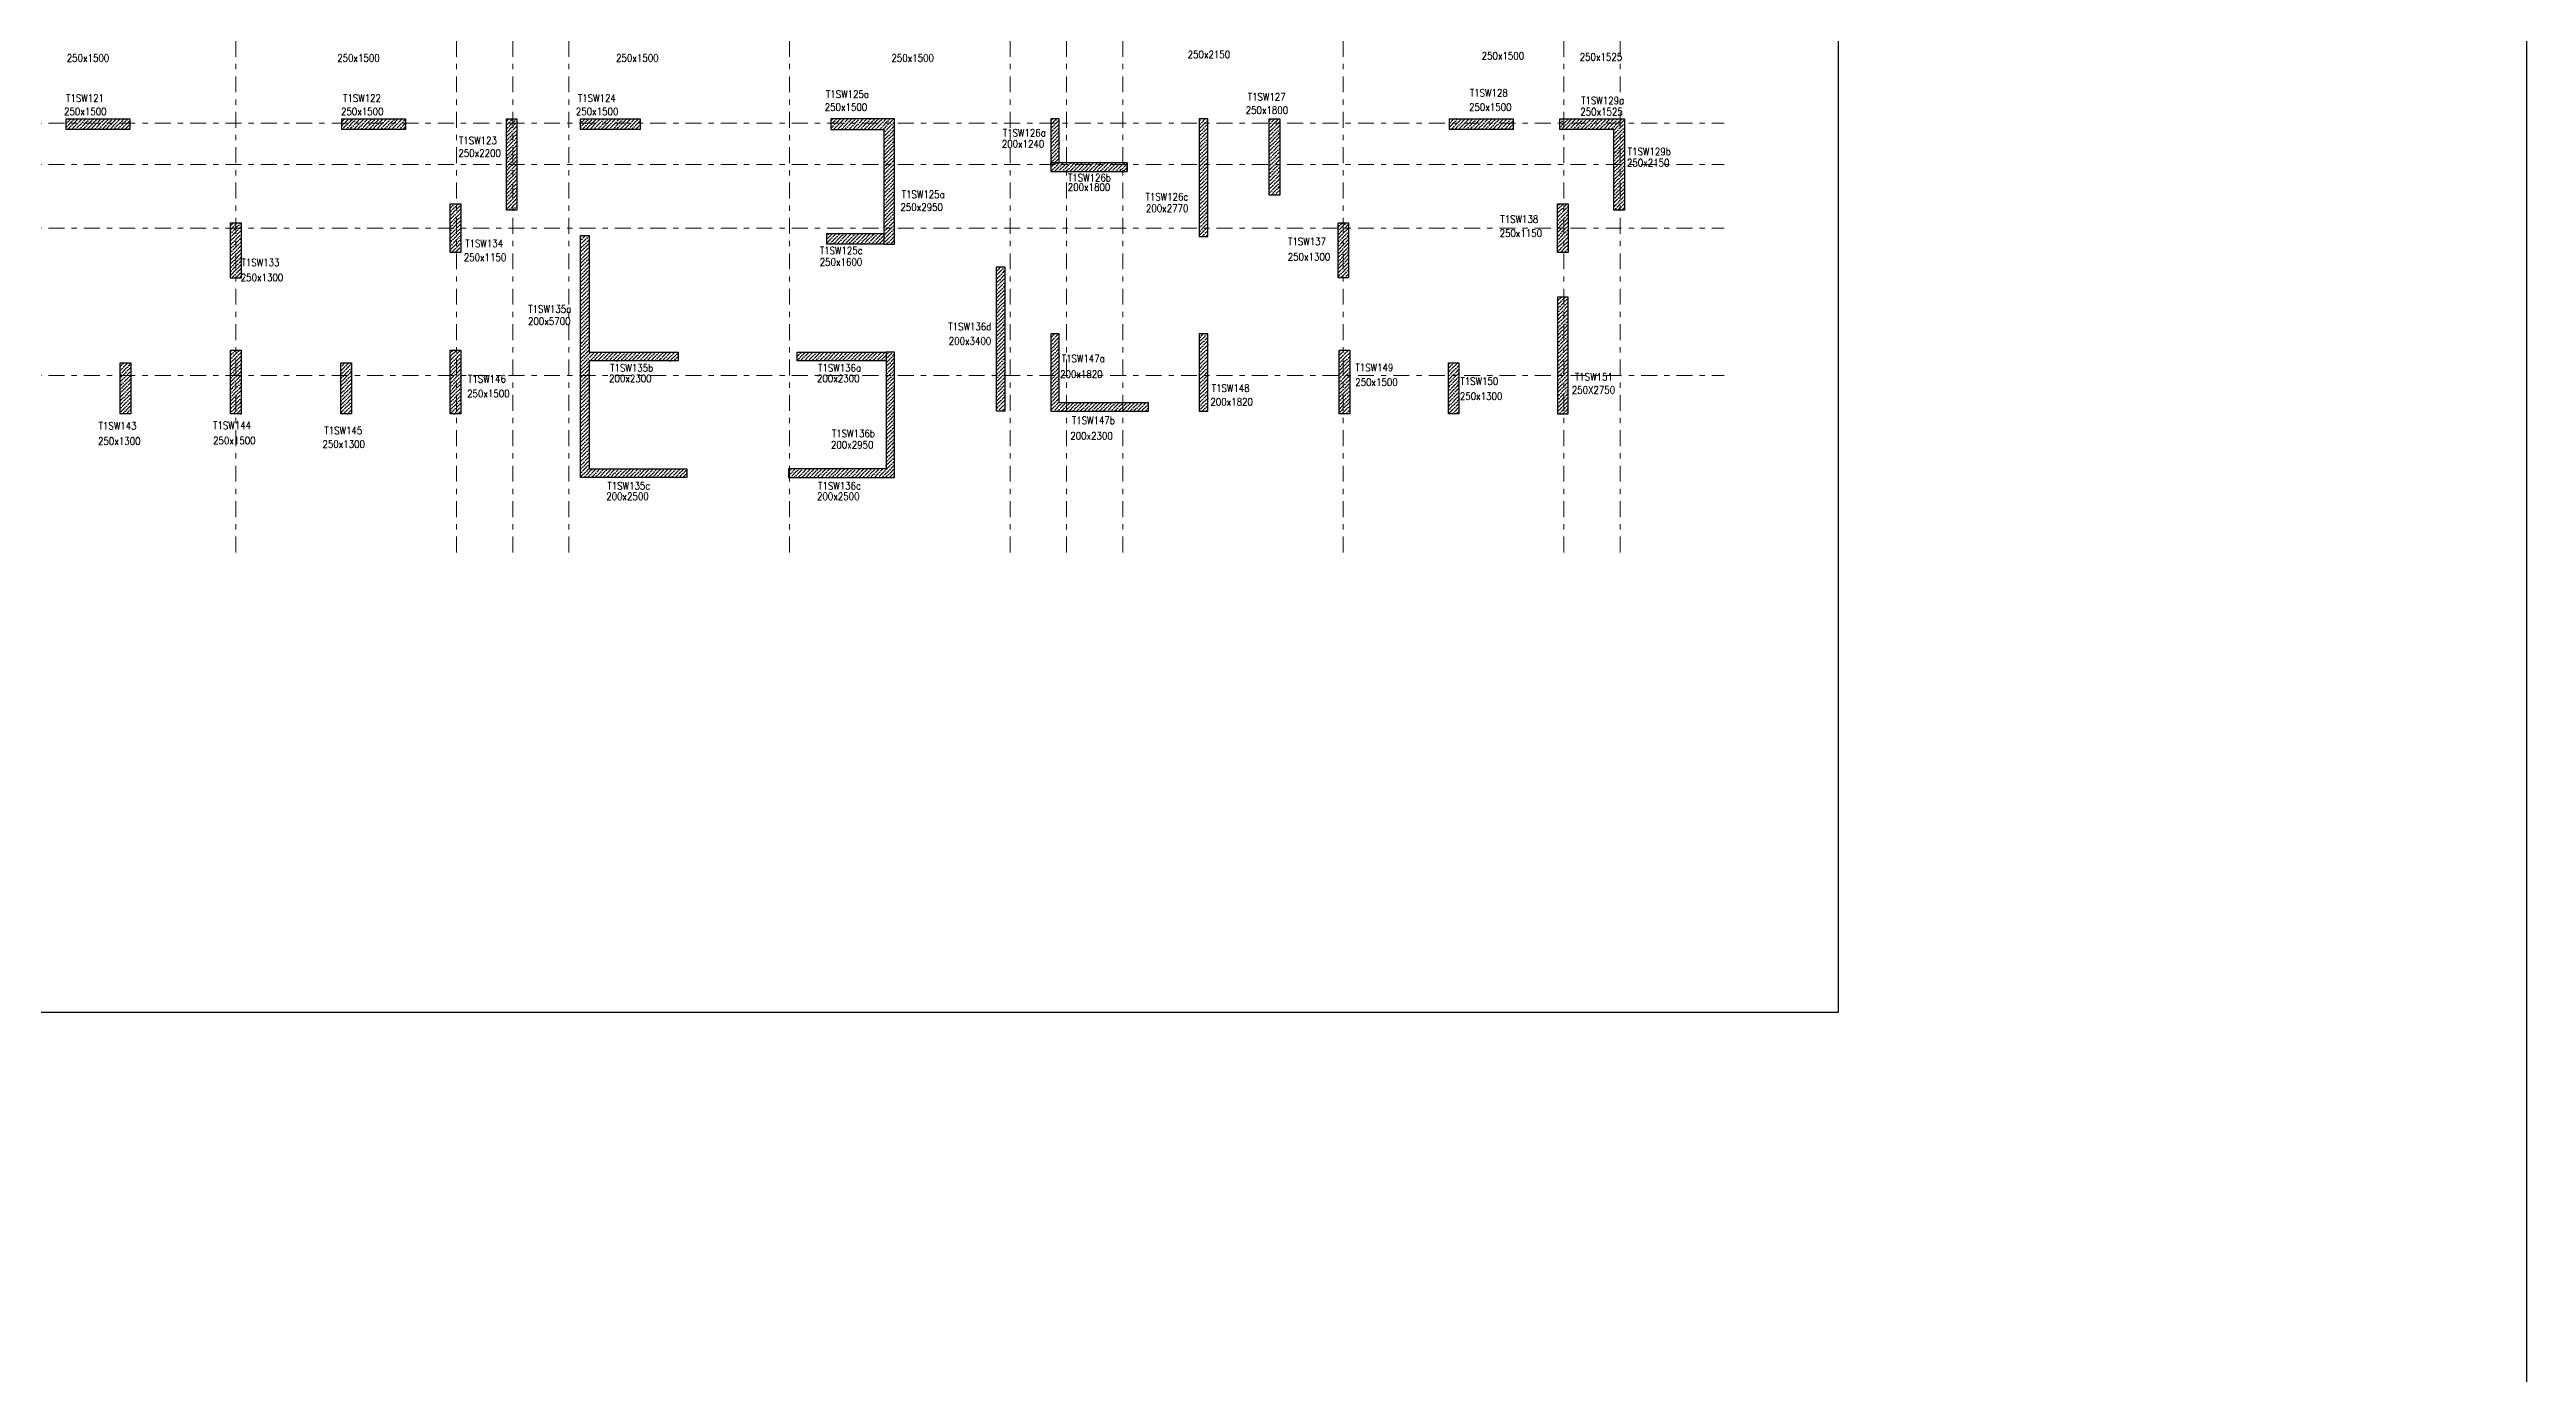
# Model space of a CAD drawing. Header units: millimetres. Extents: x 1078357 to 1340092, y -4684019 to -4550360.
# Drawn here: x 1281719 to 1340092, y -4612225 to -4581029 of the extents above; entities that cross this region are included whole.
import ezdxf

# ---------------------------------------------------------------- set-up
doc = ezdxf.new("R2010")
doc.units = ezdxf.units.MM
doc.header["$PDMODE"] = 35
doc.linetypes.add('DGN STYLE 7', pattern=[8.34, 3.75, -1.67, 1.25, -1.67])
for name, color, linetype, lineweight in [('Boundary', 40, 'Continuous', 30), ('GRID LINE', 8, 'Continuous', 0), ('Grid-Column-boundary', 12, 'Continuous', 30), ('Origin', 40, 'Continuous', 30), ('S-COL-IDEN', 30, 'Continuous', 25)]:
    doc.layers.add(name, color=color, linetype=linetype, lineweight=lineweight)
doc.layers.add('S-COL', color=1, linetype='Continuous')
doc.layers.add('S-COL_STOP', color=12, linetype='Continuous')
doc.styles.add('ROMANS', font='romans.shx', dxfattribs={"width": 0.85})
pattern_1 = [(45, (2236684.96, -9406181.02), (33.67596045, 123.4785217), [158.75, -31.75, 0, -31.75])]
pattern_2 = [(45, (2255893.55, -9413082.84), (33.67596045, 123.4785217), [158.75, -31.75, 0, -31.75])]
pattern_3 = [(45, (1097224.716, -4684019.19), (33.67596, 123.478522), [158.75, -31.75, 0, -31.75])]

msp = doc.modelspace()

# ---------------------------------------------------------------- hatches: boundary and pattern name
at = {"layer": 'S-COL_STOP', "lineweight": 25}
h = msp.add_hatch(dxfattribs=at)
h.set_pattern_fill('ANSI36', color=8, scale=20)
h.set_pattern_definition(pattern_1)
h.paths.add_polyline_path([(1282109.5, -4582661.5), (1283609.5, -4582661.5), (1283609.5, -4582911.5), (1282109.5, -4582911.5)])
h = msp.add_hatch(dxfattribs=at)
h.set_pattern_fill('ANSI36', color=8, scale=20)
h.set_pattern_definition(pattern_1)
h.paths.add_polyline_path([(1288609.5, -4582661.5), (1290109.5, -4582661.5), (1290109.5, -4582911.5), (1288609.5, -4582911.5)])
h = msp.add_hatch(dxfattribs=at)
h.set_pattern_fill('ANSI36', color=8, scale=20)
h.set_pattern_definition(pattern_1)
h.paths.add_polyline_path([(1292484.5, -4582661.6), (1292734.5, -4582661.6), (1292734.5, -4584811.6), (1292484.5, -4584811.6)])
h = msp.add_hatch(dxfattribs=at)
h.set_pattern_fill('ANSI36', color=8, scale=20)
h.set_pattern_definition(pattern_1)
h.paths.add_polyline_path([(1294234.5, -4582661.6), (1295634.5, -4582661.6), (1295634.5, -4582911.6), (1294234.5, -4582911.6)])
h = msp.add_hatch(dxfattribs=at)
h.set_pattern_fill('ANSI36', color=8, scale=20)
h.set_pattern_definition(pattern_1)
h.paths.add_polyline_path([(1300134.5, -4582911.6), (1301384.5, -4582911.6), (1301384.5, -4585611.6), (1301634.5, -4585611.6), (1301634.5, -4582661.6), (1300134.5, -4582661.6)])
h = msp.add_hatch(dxfattribs=at)
h.set_pattern_fill('ANSI36', color=8, scale=20)
h.set_pattern_definition(pattern_2)
h.paths.add_polyline_path([(1305514.5, -4582661.6), (1305314.5, -4582661.6), (1305314.5, -4583701.6), (1305514.5, -4583701.6)])
h = msp.add_hatch(dxfattribs=at)
h.set_pattern_fill('ANSI36', color=8, scale=20)
h.set_pattern_definition(pattern_2)
h.paths.add_polyline_path([(1309014.5, -4582661.6), (1308814.5, -4582661.6), (1308814.5, -4585431.6), (1309014.5, -4585431.6)])
h = msp.add_hatch(dxfattribs=at)
h.set_pattern_fill('ANSI36', color=8, scale=20)
h.set_pattern_definition(pattern_1)
h.paths.add_polyline_path([(1310464.5, -4582661.6), (1310714.5, -4582661.6), (1310714.5, -4584461.5), (1310464.5, -4584461.5)])
h = msp.add_hatch(dxfattribs=at)
h.set_pattern_fill('ANSI36', color=8, scale=20)
h.set_pattern_definition(pattern_1)
h.paths.add_polyline_path([(1314709.5, -4582661.5), (1316209.5, -4582661.5), (1316209.5, -4582911.5), (1314709.5, -4582911.5)])
h = msp.add_hatch(dxfattribs=at)
h.set_pattern_fill('ANSI36', color=8, scale=20)
h.set_pattern_definition(pattern_1)
h.paths.add_polyline_path([(1318584.5, -4582911.6), (1317309.5, -4582911.6), (1317309.5, -4582661.6), (1318834.5, -4582661.6), (1318834.5, -4584811.6), (1318584.5, -4584811.6)])
h = msp.add_hatch(dxfattribs=at)
h.set_pattern_fill('ANSI36', color=8, scale=20)
h.set_pattern_definition(pattern_1)
h.paths.add_polyline_path([(1305314.5, -4583901.6), (1307114.5, -4583901.6), (1307114.5, -4583701.6), (1305314.5, -4583701.6)])
h = msp.add_hatch(dxfattribs=at)
h.set_pattern_fill('ANSI36', color=8, scale=20)
h.set_pattern_definition(pattern_1)
h.paths.add_polyline_path([(1285985.6, -4585113.7), (1286235.6, -4585113.7), (1286235.6, -4586413.7), (1285985.6, -4586413.7)])
h = msp.add_hatch(dxfattribs=at)
h.set_pattern_fill('ANSI36', color=8, scale=20)
h.set_pattern_definition(pattern_1)
h.paths.add_polyline_path([(1291159.5, -4584661.6), (1291409.5, -4584661.6), (1291409.5, -4585811.6), (1291159.5, -4585811.6)])
h = msp.add_hatch(dxfattribs=at)
h.set_pattern_fill('ANSI36', color=8, scale=20)
h.set_pattern_definition(pattern_1)
h.paths.add_polyline_path([(1312084.5, -4585111.5), (1312334.5, -4585111.5), (1312334.5, -4586411.5), (1312084.5, -4586411.5)])
h = msp.add_hatch(dxfattribs=at)
h.set_pattern_fill('ANSI36', color=8, scale=20)
h.set_pattern_definition(pattern_1)
h.paths.add_polyline_path([(1317259.5, -4584661.6), (1317509.5, -4584661.6), (1317509.5, -4585811.6), (1317259.5, -4585811.6)])
h = msp.add_hatch(dxfattribs=at)
h.set_pattern_fill('ANSI36', color=8, scale=20)
h.set_pattern_definition([(45, (2255893.55, -9413082.84), (33.67596045, 123.4785217), [158.75, -31.75, 0, -31.75])])
h.paths.add_polyline_path([(1296534.5, -4588161.6), (1296534.5, -4588361.6), (1294434.5, -4588361.6), (1294434.5, -4590911.6), (1296734.5, -4590911.6), (1296734.5, -4591111.6), (1294234.5, -4591111.6), (1294234.5, -4585411.6), (1294434.5, -4585411.6), (1294434.5, -4588161.6)])
h = msp.add_hatch(dxfattribs=at)
h.set_pattern_fill('ANSI36', color=8, scale=20)
h.set_pattern_definition(pattern_1)
h.paths.add_polyline_path([(1301384.5, -4585361.6), (1301384.5, -4585611.6), (1300034.5, -4585611.6), (1300034.5, -4585361.6)])
h = msp.add_hatch(dxfattribs=at)
h.set_pattern_fill('ANSI36', color=8, scale=20)
h.set_pattern_definition(pattern_1)
h.paths.add_polyline_path([(1304034.5, -4586151.6), (1304034.5, -4589551.6), (1304234.5, -4589551.6), (1304234.5, -4586151.6)])
h = msp.add_hatch(dxfattribs=at)
h.set_pattern_fill('ANSI36', color=8, scale=20)
h.set_pattern_definition(pattern_1)
h.paths.add_polyline_path([(1317259.5, -4589611.8), (1317509.5, -4589611.8), (1317509.5, -4586861.3), (1317259.5, -4586861.3)])
h = msp.add_hatch(dxfattribs=at)
h.set_pattern_fill('ANSI36', color=8, scale=20)
h.set_pattern_definition(pattern_3)
h.paths.add_polyline_path([(1305314.5, -4589551.6), (1307614.5, -4589551.6), (1307614.5, -4589351.6), (1305514.5, -4589351.6), (1305514.5, -4587731.6), (1305314.5, -4587731.6)])
h = msp.add_hatch(dxfattribs=at)
h.set_pattern_fill('ANSI36', color=8, scale=20)
h.set_pattern_definition(pattern_3)
h.paths.add_polyline_path([(1309014.5, -4587731.6), (1308814.5, -4587731.6), (1308814.5, -4589551.6), (1309014.5, -4589551.6)])
h = msp.add_hatch(dxfattribs=at)
h.set_pattern_fill('ANSI36', color=8, scale=20)
h.set_pattern_definition(pattern_1)
h.paths.add_polyline_path([(1283634.5, -4588411.5), (1283634.5, -4589611.3), (1283384.5, -4589611.3), (1283384.5, -4588411.5)])
h = msp.add_hatch(dxfattribs=at)
h.set_pattern_fill('ANSI36', color=8, scale=20)
h.set_pattern_definition(pattern_1)
h.paths.add_polyline_path([(1285984.5, -4588111.5), (1286234.5, -4588111.5), (1286234.5, -4589611.5), (1285984.5, -4589611.5)])
h = msp.add_hatch(dxfattribs=at)
h.set_pattern_fill('ANSI36', color=8, scale=20)
h.set_pattern_definition(pattern_1)
h.paths.add_polyline_path([(1288834.5, -4588411.5), (1288834.5, -4589611.3), (1288584.5, -4589611.3), (1288584.5, -4588411.5)])
h = msp.add_hatch(dxfattribs=at)
h.set_pattern_fill('ANSI36', color=8, scale=20)
h.set_pattern_definition(pattern_1)
h.paths.add_polyline_path([(1291159.5, -4588111.5), (1291409.5, -4588111.5), (1291409.5, -4589611.5), (1291159.5, -4589611.5)])
h = msp.add_hatch(dxfattribs=at)
h.set_pattern_fill('ANSI36', color=8, scale=20)
h.set_pattern_definition(pattern_1)
h.paths.add_polyline_path([(1299134.5, -4591111.6), (1301634.5, -4591111.6), (1301634.5, -4588161.6), (1301434.5, -4588161.5), (1301434.5, -4590911.6), (1299134.5, -4590911.6), (1299134.5, -4591111.6)], is_closed=False)
h = msp.add_hatch(dxfattribs=at)
h.set_pattern_fill('ANSI36', color=8, scale=20)
h.set_pattern_definition(pattern_1)
h.paths.add_polyline_path([(1299334.5, -4588161.5), (1301434.5, -4588161.5), (1301434.5, -4588361.5), (1299334.5, -4588361.5)])
h = msp.add_hatch(dxfattribs=at)
h.set_pattern_fill('ANSI36', color=8, scale=20)
h.set_pattern_definition(pattern_1)
h.paths.add_polyline_path([(1301434.5, -4588161.5), (1299334.5, -4588161.5), (1299334.5, -4588361.5), (1301434.5, -4588361.5)])
h = msp.add_hatch(dxfattribs=at)
h.set_pattern_fill('ANSI36', color=8, scale=20)
h.set_pattern_definition(pattern_1)
h.paths.add_polyline_path([(1312109.5, -4588111.5), (1312359.5, -4588111.5), (1312359.5, -4589611.5), (1312109.5, -4589611.5)])
h = msp.add_hatch(dxfattribs=at)
h.set_pattern_fill('ANSI36', color=8, scale=20)
h.set_pattern_definition(pattern_1)
h.paths.add_polyline_path([(1314934.5, -4588411.5), (1314934.5, -4589611.4), (1314684.5, -4589611.4), (1314684.5, -4588411.5)])

# ---------------------------------------------------------------- linework, layer by layer
at = {"layer": 'Boundary', "ltscale": 700, "elevation": 0}
msp.add_lwpolyline([(1097224.7, -4550360.4), (1340091.7, -4550360.4), (1340091.7, -4684019.2), (1097224.7, -4684019.2)], close=True, dxfattribs=at)
at = {"layer": 'GRID LINE', "linetype": 'DGN STYLE 7', "ltscale": 100, "elevation": 0}
for points in [[(1286109.5, -4592877.9), (1286109.5, -4570607)], [(1291309.5, -4592877.9), (1291309.5, -4570607)], [(1292634.5, -4592877.9), (1292634.5, -4570607)], [(1293959.5, -4592877.9), (1293959.5, -4570607)], [(1299159.5, -4592877.9), (1299159.5, -4570607)], [(1304359.5, -4592877.9), (1304359.5, -4570607)], [(1305684.5, -4592877.9), (1305684.5, -4570607)], [(1307009.5, -4592877.9), (1307009.5, -4570607)], [(1312209.5, -4592877.9), (1312209.5, -4570607)], [(1317409.5, -4592877.9), (1317409.5, -4570607)], [(1318734.5, -4592877.9), (1318734.5, -4570607)], [(1225819.3, -4582761.6), (1321182.7, -4582761.6)], [(1225819.3, -4583736.6), (1321182.7, -4583736.6)], [(1225819.3, -4585236.6), (1321182.7, -4585236.6)], [(1225819.3, -4588711.6), (1321182.7, -4588711.6)]]:
    msp.add_lwpolyline(points, dxfattribs=at)
at = {"layer": 'Grid-Column-boundary', "ltscale": 700, "elevation": 0}
msp.add_lwpolyline([(1222484.4, -4563794.5), (1323871.3, -4563794.5), (1323871.3, -4603717.1), (1222484.4, -4603717.1)], close=True, dxfattribs=at)
at = {"layer": 'Origin', "ltscale": 700}
msp.add_point((1301434.3, -4590911.5, 0), dxfattribs=at)
at = {"layer": 'S-COL', "color": 1, "lineweight": 25}
msp.add_line((1307114.5, -4583701.6, 0), (1307114.5, -4583901.6, 0), dxfattribs=at)
at = {"layer": 'S-COL_STOP', "lineweight": 25, "elevation": 0}
for points in [[(1282109.5, -4582661.5), (1283609.5, -4582661.5), (1283609.5, -4582911.5), (1282109.5, -4582911.5)], [(1288609.5, -4582661.5), (1290109.5, -4582661.5), (1290109.5, -4582911.5), (1288609.5, -4582911.5)], [(1292484.5, -4582661.6), (1292734.5, -4582661.6), (1292734.5, -4584811.6), (1292484.5, -4584811.6)], [(1294234.5, -4582661.6), (1295634.5, -4582661.6), (1295634.5, -4582911.6), (1294234.5, -4582911.6)], [(1305514.5, -4582661.6), (1305314.5, -4582661.6), (1305314.5, -4583701.6), (1305514.5, -4583701.6)], [(1309014.5, -4582661.6), (1308814.5, -4582661.6), (1308814.5, -4585431.6), (1309014.5, -4585431.6)], [(1310464.5, -4582661.6), (1310714.5, -4582661.6), (1310714.5, -4584461.5), (1310464.5, -4584461.5)], [(1314709.5, -4582661.5), (1316209.5, -4582661.5), (1316209.5, -4582911.5), (1314709.5, -4582911.5)], [(1305314.5, -4583901.6), (1307114.5, -4583901.6), (1307114.5, -4583701.6), (1305314.5, -4583701.6)], [(1285985.6, -4585113.7), (1286235.6, -4585113.7), (1286235.6, -4586413.7), (1285985.6, -4586413.7)], [(1291159.5, -4584661.6), (1291409.5, -4584661.6), (1291409.5, -4585811.6), (1291159.5, -4585811.6)], [(1312084.5, -4585111.5), (1312334.5, -4585111.5), (1312334.5, -4586411.5), (1312084.5, -4586411.5)], [(1317259.5, -4584661.6), (1317509.5, -4584661.6), (1317509.5, -4585811.6), (1317259.5, -4585811.6)], [(1296534.5, -4588161.6), (1296534.5, -4588361.6), (1294434.5, -4588361.6), (1294434.5, -4590911.6), (1296734.5, -4590911.6), (1296734.5, -4591111.6), (1294234.5, -4591111.6), (1294234.5, -4585411.6), (1294434.5, -4585411.6), (1294434.5, -4588161.6)], [(1301384.5, -4585361.6), (1301384.5, -4585611.6), (1300034.5, -4585611.6), (1300034.5, -4585361.6)], [(1304034.5, -4586151.6), (1304234.5, -4586151.6), (1304234.5, -4589551.6), (1304034.5, -4589551.6)], [(1305314.5, -4589551.6), (1307614.5, -4589551.6), (1307614.5, -4589351.6), (1305514.5, -4589351.6), (1305514.5, -4587731.6), (1305314.5, -4587731.6)], [(1309014.5, -4587731.6), (1308814.5, -4587731.6), (1308814.5, -4589551.6), (1309014.5, -4589551.6)], [(1283384.5, -4588411.5), (1283634.5, -4588411.5), (1283634.5, -4589611.3), (1283384.5, -4589611.3)], [(1285984.5, -4588111.5), (1286234.5, -4588111.5), (1286234.5, -4589611.5), (1285984.5, -4589611.5)], [(1288584.5, -4588411.5), (1288834.5, -4588411.5), (1288834.5, -4589611.3), (1288584.5, -4589611.3)], [(1291159.5, -4588111.5), (1291409.5, -4588111.5), (1291409.5, -4589611.5), (1291159.5, -4589611.5)], [(1299334.5, -4588161.5), (1301434.5, -4588161.5), (1301434.5, -4588361.5), (1299334.5, -4588361.5)], [(1312109.5, -4588111.5), (1312359.5, -4588111.5), (1312359.5, -4589611.5), (1312109.5, -4589611.5)], [(1314684.5, -4588411.5), (1314934.5, -4588411.5), (1314934.5, -4589611.4), (1314684.5, -4589611.4)]]:
    msp.add_lwpolyline(points, close=True, dxfattribs=at)
for points in [[(1300134.5, -4582911.6), (1301384.5, -4582911.6), (1301384.5, -4585611.6), (1301634.5, -4585611.6), (1301634.5, -4582661.6), (1300134.5, -4582661.6), (1300134.5, -4582911.6)], [(1299134.5, -4591111.6), (1301634.5, -4591111.6), (1301634.5, -4588161.6), (1301434.5, -4588161.5), (1301434.5, -4590911.6), (1299134.5, -4590911.6), (1299134.5, -4591111.6)]]:
    msp.add_lwpolyline(points, dxfattribs=at)
at = {"layer": 'S-COL_STOP', "lineweight": 25, "extrusion": (-1.00316e-06, -1.91639e-11, 1), "elevation": -1.3}
msp.add_lwpolyline([(1318584.5, -4582911.6), (1317309.5, -4582911.6), (1317309.5, -4582661.6), (1318834.5, -4582661.6), (1318834.5, -4584811.6), (1318584.5, -4584811.6), (1318584.5, -4582961.6)], close=True, dxfattribs=at)
at = {"layer": 'S-COL_STOP', "lineweight": 25, "extrusion": (-1.00316e-06, -2.11765e-11, 1), "elevation": -1.3}
msp.add_lwpolyline([(1317259.5, -4589611.8), (1317509.5, -4589611.8), (1317509.5, -4586861.3), (1317259.5, -4586861.3)], close=True, dxfattribs=at)

# ---------------------------------------------------------------- texts
at = {"layer": 'S-COL-IDEN', "linetype": 'Continuous', "style": 'ROMANS', "width": 0.85}
for s, p in [('250x2150', (1308540.8, -4581230.3, -320.4)), ('250x1500', (1282125.5, -4581315.7, -320.4)), ('250x1500', (1288499.6, -4581315.7, -320.4)), ('250x1500', (1295071.2, -4581315.7, -320.4)), ('250x1500', (1301560.9, -4581315.7, -320.4)), ('250x1500', (1315469.5, -4581262.6, -320.4)), ('250x1525', (1317780.4, -4581290.9, -320.4)), ('T1SW121', (1282111.2, -4582260.9, -320.4)), ('T1SW122', (1288637.5, -4582260.9, -320.4)), ('T1SW124', (1294172.5, -4582260.9, -320.4)), ('T1SW125a', (1300018.4, -4582170.3, -320.4)), ('T1SW127', (1309957.1, -4582230.5, -320.4)), ('T1SW128', (1315192.4, -4582138.1, -320.4)), ('T1SW129a', (1317814.5, -4582317.2, -320.4)), ('250x1500', (1282062, -4582574.3, -320.4)), ('250x1500', (1288588.3, -4582574.3, -320.4)), ('250x1500', (1294123.4, -4582574.3, -320.4)), ('250x1500', (1299988.2, -4582473.6, -320.4)), ('250x1800', (1309908, -4582544, -320.4)), ('250x1500', (1315172.4, -4582474.4, -320.4)), ('250x1525', (1317794.4, -4582581.1, -320.4)), ('250x2200', (1291355, -4583555.4, -320.4)), ('T1SW123', (1291369.3, -4583259.2, -320.4)), ('200x1240', (1304161.4, -4583340.8, -320.4)), ('T1SW126a', (1304185.4, -4583079.6, -320.4)), ('T1SW129b', (1318914.2, -4583519, -320.4)), ('T1SW126b', (1305719.9, -4584135.6, -320.4)), ('250x2150', (1318894, -4583782.9, -320.4)), ('T1SW125a', (1301802.8, -4584528.6, -320.4)), ('200x1800', (1305716.4, -4584358.5, -320.4)), ('T1SW126c', (1307548.6, -4584586.3, -320.4)), ('250x2950', (1301772.6, -4584832, -320.4)), ('200x2770', (1307557.4, -4584858.3, -320.4)), ('T1SW138', (1315910.5, -4585113.3, -320.4)), ('T1SW134', (1291515.7, -4585684.6, -320.4)), ('T1SW125c', (1299872.8, -4585852.3, -320.4)), ('T1SW137', (1310907.5, -4585637.2, -320.4)), ('250x1150', (1315892.6, -4585445.8, -320.4)), ('250x1300', (1286226.3, -4586488.1, -320.4)), ('T1SW133', (1286245.5, -4586136.6, -320.4)), ('250x1150', (1291482.5, -4586012.2, -320.4)), ('250x1600', (1299870.8, -4586122.4, -320.4)), ('250x1300', (1310899.7, -4586000.8, -320.4)), ('T1SW135a', (1293002.5, -4587230.1, -640.8)), ('200x5700', (1292996.2, -4587518.8, -640.8)), ('T1SW136d', (1302901, -4587644.7, 0)), ('200x3400', (1302911.5, -4587983.8, 0)), ('T1SW135b', (1294933, -4588618.5, -320.4)), ('T1SW136a', (1299833, -4588618.4, -320.4)), ('200x1820', (1305535, -4588764.3, -320.4)), ('T1SW147a', (1305573.4, -4588397.8, -320.4)), ('T1SW149', (1312495.5, -4588609.8, -320.4)), ('250x1500', (1291561.2, -4589223.7, -320.4)), ('T1SW146', (1291582.1, -4588878.8, -320.4)), ('200x2300', (1294906.3, -4588866.3, -320.4)), ('200x2300', (1299806.2, -4588866.2, -320.4)), ('T1SW148', (1309108.5, -4589095.2, -320.4)), ('250x1500', (1312490.7, -4588953.4, -320.4)), ('T1SW150', (1314968.5, -4588931.2, -320.4)), ('250x1300', (1314956.8, -4589284.4, -320.4)), ('250X2750', (1317594.6, -4589138.7, -320.4)), ('T1SW151', (1317668.8, -4588827.1, -320.4)), ('T1SW143', (1282876.8, -4589983.2, -320.4)), ('T1SW144', (1285575.5, -4589971.7, -320.4)), ('T1SW147b', (1305813.6, -4589854.3, -320.4)), ('200x1820', (1309077.6, -4589420.1, -320.4)), ('250x1300', (1282862.6, -4590341.5, -320.4)), ('250x1500', (1285574.2, -4590331.1, -320.4)), ('250x1300', (1288152.4, -4590415.5, -320.4)), ('T1SW145', (1288196.6, -4590093.9, -320.4)), ('200x2950', (1300134.7, -4590432.2, -320.4)), ('T1SW136b', (1300158.2, -4590163.6, -320.4)), ('200x2300', (1305775.2, -4590220.8, -320.4)), ('200x2500', (1294839.7, -4591644.6, -320.4)), ('T1SW135c', (1294866.4, -4591396.9, -320.4)), ('200x2500', (1299806.1, -4591644.6, -320.4)), ('T1SW136c', (1299832.9, -4591396.9, -320.4))]:
    msp.add_text(s, height=175, dxfattribs=at).set_placement(p)

doc.saveas('drawing.dxf')
